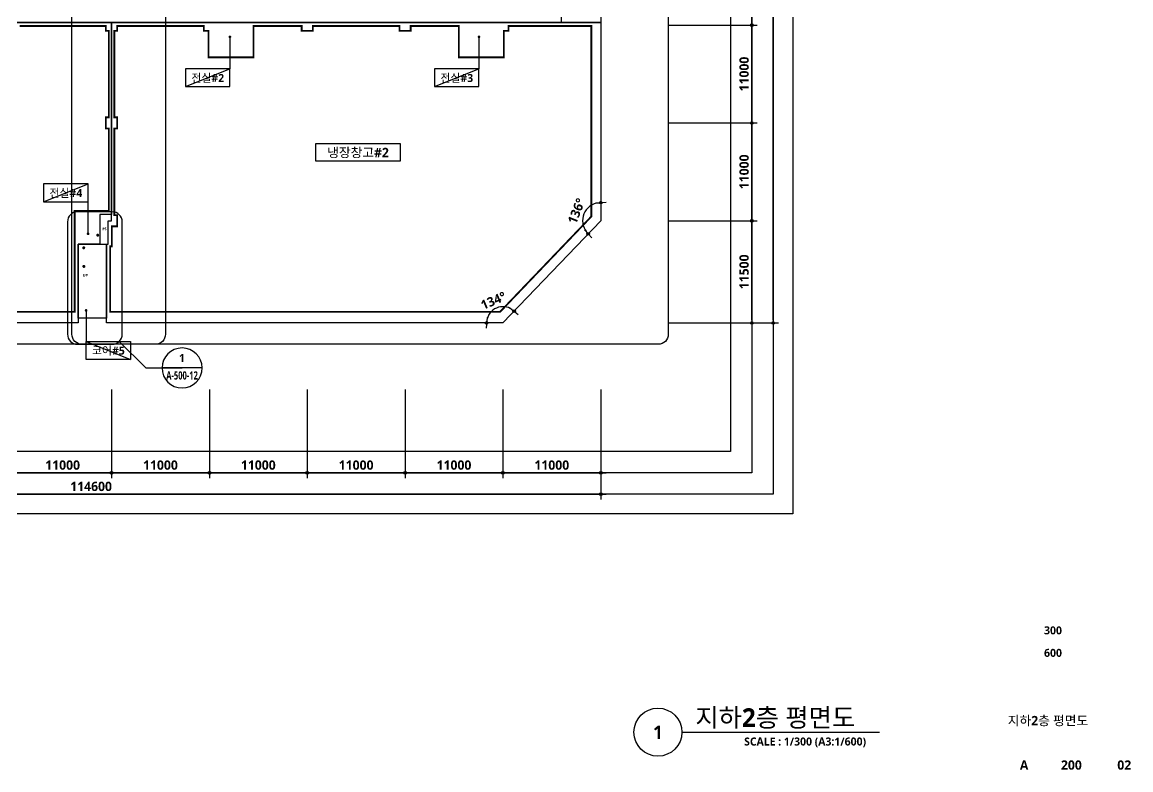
# Model space of a CAD drawing. Header units: millimetres. Extents: x 262941 to 188694772, y -170559 to 426415924.
# Drawn here: x 369335 to 493984, y 7641 to 91756 of the extents above; entities that cross this region are included whole.
import ezdxf
from ezdxf.enums import TextEntityAlignment as Align

# ---------------------------------------------------------------- set-up
doc = ezdxf.new("R2010")
doc.units = ezdxf.units.MM
doc.header["$LTSCALE"] = 400
doc.header["$MEASUREMENT"] = 0
doc.header["$PDSIZE"] = -10
doc.layers.get('0').update_dxf_attribs({"linetype": 'CONTINUOUS'})
doc.layers.get('Defpoints').update_dxf_attribs({"color": 153, "linetype": 'CONTINUOUS'})
for name, color, linetype in [('A-ANNO-GRA1', 7, 'CONTINUOUS'), ('A-ANNO-TEXT1', 7, 'CONTINUOUS'), ('A-ANNO-TEXT2', 3, 'CONTINUOUS'), ('A-ANNO-TITL', 7, 'CONTINUOUS'), ('A-FLOR-MARK-ARCH', 1, 'CONTINUOUS'), ('A-ST-AXIS-DIM', 7, 'CONTINUOUS'), ('AA-MKXS', 3, 'CONTINUOUS'), ('AA-MKXX', 3, 'CONTINUOUS'), ('AA-XXXX-TXT1', 2, 'CONTINUOUS'), ('heb', 240, 'CONTINUOUS')]:
    doc.layers.add(name, color=color, linetype=linetype)
doc.layers.add('Defpoint', color=161, linetype='CONTINUOUS', plot=False)
doc.layers.add('면적', color=210, linetype='CONTINUOUS', plot=False)
doc.styles.add('2020음성 1차', font='')
doc.styles.add('SAMOO', font='romans.shx', dxfattribs={"bigfont": 'whgtxt.shx'})
doc.styles.add('SH_대대리576', font='')
doc.styles.add('SH_진천_나눔', font='')
doc.styles.get('2020음성 1차').set_extended_font_data('NanumGothic', bold=True)
doc.styles.get('SH_대대리576').set_extended_font_data('NanumGothic', bold=True)
doc.styles.get('SH_진천_나눔').set_extended_font_data('NanumGothic', bold=True)
doc.dimstyles.new('SHP 600', dxfattribs={"dimscale": 300, "dimtxt": 3.5, "dimasz": 1, "dimexe": 2, "dimexo": 2, "dimgap": 1, "dimtad": 1, "dimdec": 0, "dimzin": 0, "dimdsep": 46, "dimtxsty": 'SH_대대리576', "dimblk": 'DIMDOT', "dimcen": 0.09, "dimclrt": 3, "dimadec": 0, "dimazin": 1, "dimtfac": 1, "dimtdec": 0, "dimtix": 1, "dimtmove": 2, "dimatfit": 0, "dimldrblk": 'DIMDOT', "dimfxl": 1, "dimtolj": 1, "dimtzin": 0, "dimarcsym": 0})

# ---------------------------------------------------------------- blocks, each defined once
blk = doc.blocks.new('DIMDOT')
at = {"color": 0}
blk.add_line((-2, 0), (2, 0), dxfattribs=at)
for radius in [0.5, 0.25]:
    blk.add_circle((0, 0), radius, dxfattribs=at)
blk = doc.blocks.new('*D89')
at = {"layer": 'A-ST-AXIS-DIM', "color": 0, "lineweight": -2, "transparency": 16777216}
for p, q in [((441982, 102416), (451982, 102416)), ((451382, 91716), (451382, 102116)), ((441982, 91416), (451982, 91416))]:
    blk.add_line(p, q, dxfattribs=at)
at = {"layer": 'Defpoints', "color": 0, "transparency": 16777216}
for p in [(441382, 102416), (451382, 102416), (441382, 91416)]:
    blk.add_point(p, dxfattribs=at)
at = {"layer": 'A-ST-AXIS-DIM', "color": 0, "linetype": 'ByBlock', "lineweight": -2, "transparency": 16777216, "xscale": 300, "yscale": 300, "zscale": 300}
for p, rotation in [((451382, 102416), 90), ((451382, 91416), 270)]:
    blk.add_blockref('DIMDOT', p, dxfattribs=dict(at, rotation=rotation))
at = {"layer": 'A-ST-AXIS-DIM', "color": 3, "transparency": 16777216, "insert": (450506, 96916), "char_height": 1050, "attachment_point": 5, "rotation": 90, "style": 'SH_대대리576'}
blk.add_mtext('\\A1;11000', dxfattribs=at)
blk = doc.blocks.new('*D90')
at = {"layer": 'A-ST-AXIS-DIM', "color": 0, "lineweight": -2, "transparency": 16777216}
for p, q in [((441982, 91416), (451982, 91416)), ((451382, 80716), (451382, 91116)), ((441982, 80416), (451982, 80416))]:
    blk.add_line(p, q, dxfattribs=at)
at = {"layer": 'Defpoints', "color": 0, "transparency": 16777216}
for p in [(441382, 91416), (451382, 91416), (441382, 80416)]:
    blk.add_point(p, dxfattribs=at)
at = {"layer": 'A-ST-AXIS-DIM', "color": 0, "linetype": 'ByBlock', "lineweight": -2, "transparency": 16777216, "xscale": 300, "yscale": 300, "zscale": 300}
for p, rotation in [((451382, 91416), 90), ((451382, 80416), 270)]:
    blk.add_blockref('DIMDOT', p, dxfattribs=dict(at, rotation=rotation))
at = {"layer": 'A-ST-AXIS-DIM', "color": 3, "transparency": 16777216, "insert": (450506, 85916), "char_height": 1050, "attachment_point": 5, "rotation": 90, "style": 'SH_대대리576'}
blk.add_mtext('\\A1;11000', dxfattribs=at)
blk = doc.blocks.new('*D91')
at = {"layer": 'A-ST-AXIS-DIM', "color": 0, "lineweight": -2, "transparency": 16777216}
for p, q in [((441982, 80416), (451982, 80416)), ((451382, 69716), (451382, 80116)), ((441982, 69416), (451982, 69416))]:
    blk.add_line(p, q, dxfattribs=at)
at = {"layer": 'Defpoints', "color": 0, "transparency": 16777216}
for p in [(441382, 80416), (451382, 80416), (441382, 69416)]:
    blk.add_point(p, dxfattribs=at)
at = {"layer": 'A-ST-AXIS-DIM', "color": 0, "linetype": 'ByBlock', "lineweight": -2, "transparency": 16777216, "xscale": 300, "yscale": 300, "zscale": 300}
for p, rotation in [((451382, 80416), 90), ((451382, 69416), 270)]:
    blk.add_blockref('DIMDOT', p, dxfattribs=dict(at, rotation=rotation))
at = {"layer": 'A-ST-AXIS-DIM', "color": 3, "transparency": 16777216, "insert": (450506, 74916), "char_height": 1050, "attachment_point": 5, "rotation": 90, "style": 'SH_대대리576'}
blk.add_mtext('\\A1;11000', dxfattribs=at)
blk = doc.blocks.new('*D92')
at = {"layer": 'A-ST-AXIS-DIM', "color": 0, "lineweight": -2, "transparency": 16777216}
for p, q in [((441982, 69416), (451982, 69416)), ((451382, 58216), (451382, 69116)), ((441982, 57916), (451982, 57916))]:
    blk.add_line(p, q, dxfattribs=at)
at = {"layer": 'Defpoints', "color": 0, "transparency": 16777216}
for p in [(441382, 69416), (451382, 69416), (441382, 57916)]:
    blk.add_point(p, dxfattribs=at)
at = {"layer": 'A-ST-AXIS-DIM', "color": 0, "linetype": 'ByBlock', "lineweight": -2, "transparency": 16777216, "xscale": 300, "yscale": 300, "zscale": 300}
for p, rotation in [((451382, 69416), 90), ((451382, 57916), 270)]:
    blk.add_blockref('DIMDOT', p, dxfattribs=dict(at, rotation=rotation))
at = {"layer": 'A-ST-AXIS-DIM', "color": 3, "transparency": 16777216, "insert": (450505, 63666), "char_height": 1050, "attachment_point": 5, "rotation": 90, "style": 'SH_대대리576'}
blk.add_mtext('\\A1;11500', dxfattribs=at)
blk = doc.blocks.new('*D93')
at = {"layer": 'A-ST-AXIS-DIM', "color": 0, "lineweight": -2, "transparency": 16777216}
for p, q in [((441982, 142716), (454382, 142716)), ((453782, 58216), (453782, 142416)), ((441982, 57916), (454382, 57916))]:
    blk.add_line(p, q, dxfattribs=at)
at = {"layer": 'Defpoints', "color": 0, "transparency": 16777216}
for p in [(441382, 142716), (453782, 142716), (441382, 57916)]:
    blk.add_point(p, dxfattribs=at)
at = {"layer": 'A-ST-AXIS-DIM', "color": 0, "linetype": 'ByBlock', "lineweight": -2, "transparency": 16777216, "xscale": 300, "yscale": 300, "zscale": 300}
for p, rotation in [((453782, 142716), 90), ((453782, 57916), 270)]:
    blk.add_blockref('DIMDOT', p, dxfattribs=dict(at, rotation=rotation))
at = {"layer": 'A-ST-AXIS-DIM', "color": 3, "transparency": 16777216, "insert": (452902, 100316), "char_height": 1050, "attachment_point": 5, "rotation": 90, "style": 'SH_대대리576'}
blk.add_mtext('\\A1;84800', dxfattribs=at)
blk = doc.blocks.new('*D98')
at = {"layer": 'A-ST-AXIS-DIM', "color": 0, "lineweight": -2, "transparency": 16777216}
for p, q in [((368382, 50445), (368382, 40445)), ((379382, 50445), (379382, 40445)), ((368682, 41045), (379082, 41045))]:
    blk.add_line(p, q, dxfattribs=at)
at = {"layer": 'Defpoints', "color": 0, "transparency": 16777216}
for p in [(368382, 51045), (379382, 51045), (379382, 41045)]:
    blk.add_point(p, dxfattribs=at)
at = {"layer": 'A-ST-AXIS-DIM', "color": 0, "linetype": 'ByBlock', "lineweight": -2, "transparency": 16777216, "xscale": 300, "yscale": 300, "zscale": 300, "rotation": 180}
blk.add_blockref('DIMDOT', (368382, 41045), dxfattribs=at)
at = {"layer": 'A-ST-AXIS-DIM', "color": 0, "linetype": 'ByBlock', "lineweight": -2, "transparency": 16777216, "xscale": 300, "yscale": 300, "zscale": 300}
blk.add_blockref('DIMDOT', (379382, 41045), dxfattribs=at)
at = {"layer": 'A-ST-AXIS-DIM', "color": 3, "transparency": 16777216, "insert": (373882, 41921), "char_height": 1050, "attachment_point": 5, "style": 'SH_대대리576'}
blk.add_mtext('\\A1;11000', dxfattribs=at)
blk = doc.blocks.new('*D99')
at = {"layer": 'A-ST-AXIS-DIM', "color": 0, "lineweight": -2, "transparency": 16777216}
for p, q in [((379382, 50445), (379382, 40445)), ((390382, 50445), (390382, 40445)), ((379682, 41045), (390082, 41045))]:
    blk.add_line(p, q, dxfattribs=at)
at = {"layer": 'Defpoints', "color": 0, "transparency": 16777216}
for p in [(379382, 51045), (390382, 51045), (390382, 41045)]:
    blk.add_point(p, dxfattribs=at)
at = {"layer": 'A-ST-AXIS-DIM', "color": 0, "linetype": 'ByBlock', "lineweight": -2, "transparency": 16777216, "xscale": 300, "yscale": 300, "zscale": 300, "rotation": 180}
blk.add_blockref('DIMDOT', (379382, 41045), dxfattribs=at)
at = {"layer": 'A-ST-AXIS-DIM', "color": 0, "linetype": 'ByBlock', "lineweight": -2, "transparency": 16777216, "xscale": 300, "yscale": 300, "zscale": 300}
blk.add_blockref('DIMDOT', (390382, 41045), dxfattribs=at)
at = {"layer": 'A-ST-AXIS-DIM', "color": 3, "transparency": 16777216, "insert": (384882, 41921), "char_height": 1050, "attachment_point": 5, "style": 'SH_대대리576'}
blk.add_mtext('\\A1;11000', dxfattribs=at)
blk = doc.blocks.new('*D100')
at = {"layer": 'A-ST-AXIS-DIM', "color": 0, "lineweight": -2, "transparency": 16777216}
for p, q in [((390382, 50445), (390382, 40445)), ((401382, 50445), (401382, 40445)), ((390682, 41045), (401082, 41045))]:
    blk.add_line(p, q, dxfattribs=at)
at = {"layer": 'Defpoints', "color": 0, "transparency": 16777216}
for p in [(390382, 51045), (401382, 51045), (401382, 41045)]:
    blk.add_point(p, dxfattribs=at)
at = {"layer": 'A-ST-AXIS-DIM', "color": 0, "linetype": 'ByBlock', "lineweight": -2, "transparency": 16777216, "xscale": 300, "yscale": 300, "zscale": 300, "rotation": 180}
blk.add_blockref('DIMDOT', (390382, 41045), dxfattribs=at)
at = {"layer": 'A-ST-AXIS-DIM', "color": 0, "linetype": 'ByBlock', "lineweight": -2, "transparency": 16777216, "xscale": 300, "yscale": 300, "zscale": 300}
blk.add_blockref('DIMDOT', (401382, 41045), dxfattribs=at)
at = {"layer": 'A-ST-AXIS-DIM', "color": 3, "transparency": 16777216, "insert": (395882, 41921), "char_height": 1050, "attachment_point": 5, "style": 'SH_대대리576'}
blk.add_mtext('\\A1;11000', dxfattribs=at)
blk = doc.blocks.new('*D101')
at = {"layer": 'A-ST-AXIS-DIM', "color": 0, "lineweight": -2, "transparency": 16777216}
for p, q in [((401382, 50445), (401382, 40445)), ((412382, 50445), (412382, 40445)), ((401682, 41045), (412082, 41045))]:
    blk.add_line(p, q, dxfattribs=at)
at = {"layer": 'Defpoints', "color": 0, "transparency": 16777216}
for p in [(401382, 51045), (412382, 51045), (412382, 41045)]:
    blk.add_point(p, dxfattribs=at)
at = {"layer": 'A-ST-AXIS-DIM', "color": 0, "linetype": 'ByBlock', "lineweight": -2, "transparency": 16777216, "xscale": 300, "yscale": 300, "zscale": 300, "rotation": 180}
blk.add_blockref('DIMDOT', (401382, 41045), dxfattribs=at)
at = {"layer": 'A-ST-AXIS-DIM', "color": 0, "linetype": 'ByBlock', "lineweight": -2, "transparency": 16777216, "xscale": 300, "yscale": 300, "zscale": 300}
blk.add_blockref('DIMDOT', (412382, 41045), dxfattribs=at)
at = {"layer": 'A-ST-AXIS-DIM', "color": 3, "transparency": 16777216, "insert": (406882, 41921), "char_height": 1050, "attachment_point": 5, "style": 'SH_대대리576'}
blk.add_mtext('\\A1;11000', dxfattribs=at)
blk = doc.blocks.new('*D102')
at = {"layer": 'A-ST-AXIS-DIM', "color": 0, "lineweight": -2, "transparency": 16777216}
for p, q in [((412382, 50445), (412382, 40445)), ((423382, 50445), (423382, 40445)), ((412682, 41045), (423082, 41045))]:
    blk.add_line(p, q, dxfattribs=at)
at = {"layer": 'Defpoints', "color": 0, "transparency": 16777216}
for p in [(412382, 51045), (423382, 51045), (423382, 41045)]:
    blk.add_point(p, dxfattribs=at)
at = {"layer": 'A-ST-AXIS-DIM', "color": 0, "linetype": 'ByBlock', "lineweight": -2, "transparency": 16777216, "xscale": 300, "yscale": 300, "zscale": 300, "rotation": 180}
blk.add_blockref('DIMDOT', (412382, 41045), dxfattribs=at)
at = {"layer": 'A-ST-AXIS-DIM', "color": 0, "linetype": 'ByBlock', "lineweight": -2, "transparency": 16777216, "xscale": 300, "yscale": 300, "zscale": 300}
blk.add_blockref('DIMDOT', (423382, 41045), dxfattribs=at)
at = {"layer": 'A-ST-AXIS-DIM', "color": 3, "transparency": 16777216, "insert": (417882, 41921), "char_height": 1050, "attachment_point": 5, "style": 'SH_대대리576'}
blk.add_mtext('\\A1;11000', dxfattribs=at)
blk = doc.blocks.new('*D103')
at = {"layer": 'A-ST-AXIS-DIM', "color": 0, "lineweight": -2, "transparency": 16777216}
for p, q in [((423382, 50445), (423382, 40445)), ((434382, 50445), (434382, 40445)), ((423682, 41045), (434082, 41045))]:
    blk.add_line(p, q, dxfattribs=at)
at = {"layer": 'Defpoints', "color": 0, "transparency": 16777216}
for p in [(423382, 51045), (434382, 51045), (434382, 41045)]:
    blk.add_point(p, dxfattribs=at)
at = {"layer": 'A-ST-AXIS-DIM', "color": 0, "linetype": 'ByBlock', "lineweight": -2, "transparency": 16777216, "xscale": 300, "yscale": 300, "zscale": 300, "rotation": 180}
blk.add_blockref('DIMDOT', (423382, 41045), dxfattribs=at)
at = {"layer": 'A-ST-AXIS-DIM', "color": 0, "linetype": 'ByBlock', "lineweight": -2, "transparency": 16777216, "xscale": 300, "yscale": 300, "zscale": 300}
blk.add_blockref('DIMDOT', (434382, 41045), dxfattribs=at)
at = {"layer": 'A-ST-AXIS-DIM', "color": 3, "transparency": 16777216, "insert": (428882, 41921), "char_height": 1050, "attachment_point": 5, "style": 'SH_대대리576'}
blk.add_mtext('\\A1;11000', dxfattribs=at)
blk = doc.blocks.new('*D104')
at = {"layer": 'A-ST-AXIS-DIM', "color": 0, "lineweight": -2, "transparency": 16777216}
blk.add_arc((423382, 57916), 1829, 55.67995, 170.59308, dxfattribs=at)
at = {"layer": 'Defpoints', "color": 0, "transparency": 16777216}
for p in [(434382, 69416), (423355, 59745), (412382, 57916), (423382, 57916), (423382, 57916)]:
    blk.add_point(p, dxfattribs=at)
at = {"layer": 'A-ST-AXIS-DIM', "color": 0, "linetype": 'ByBlock', "lineweight": -2, "transparency": 16777216, "xscale": 300, "yscale": 300, "zscale": 300}
for p, rotation in [((424646, 59238), 320.9764875871198), ((421553, 57916), 265.2965424328981)]:
    blk.add_blockref('DIMDOT', p, dxfattribs=dict(at, rotation=rotation))
at = {"layer": 'A-ST-AXIS-DIM', "color": 3, "transparency": 16777216, "insert": (422310, 60424), "char_height": 1050, "attachment_point": 5, "rotation": 23.13652, "style": 'SH_대대리576'}
blk.add_mtext('\\A1;134%%d', dxfattribs=at)
blk = doc.blocks.new('*D105')
at = {"layer": 'A-ST-AXIS-DIM', "color": 0, "lineweight": -2, "transparency": 16777216}
blk.add_arc((434382, 69416), 2037, 98.44788, 217.82515, dxfattribs=at)
at = {"layer": 'Defpoints', "color": 0, "transparency": 16777216}
for p in [(434382, 91716), (432931, 70846), (434382, 69416), (434382, 69416), (423382, 57916)]:
    blk.add_point(p, dxfattribs=at)
at = {"layer": 'A-ST-AXIS-DIM', "color": 0, "linetype": 'ByBlock', "lineweight": -2, "transparency": 16777216, "xscale": 300, "yscale": 300, "zscale": 300}
for p, rotation in [((434382, 71453), 4.223939572343841), ((432974, 67945), 312.0490904476741)]:
    blk.add_blockref('DIMDOT', p, dxfattribs=dict(at, rotation=rotation))
at = {"layer": 'A-ST-AXIS-DIM', "color": 3, "transparency": 16777216, "insert": (431658, 70509), "char_height": 1050, "attachment_point": 5, "rotation": 68.13652, "style": 'SH_대대리576'}
blk.add_mtext('\\A1;136%%d', dxfattribs=at)
blk = doc.blocks.new('*D106')
at = {"layer": 'A-ST-AXIS-DIM', "color": 0, "lineweight": -2, "transparency": 16777216}
for p, q in [((319782, 50445), (319782, 38045)), ((434382, 50445), (434382, 38045)), ((320082, 38645), (434082, 38645))]:
    blk.add_line(p, q, dxfattribs=at)
at = {"layer": 'Defpoints', "color": 0, "transparency": 16777216}
for p in [(319782, 51045), (434382, 51045), (434382, 38645)]:
    blk.add_point(p, dxfattribs=at)
at = {"layer": 'A-ST-AXIS-DIM', "color": 0, "linetype": 'ByBlock', "lineweight": -2, "transparency": 16777216, "xscale": 300, "yscale": 300, "zscale": 300, "rotation": 180}
blk.add_blockref('DIMDOT', (319782, 38645), dxfattribs=at)
at = {"layer": 'A-ST-AXIS-DIM', "color": 0, "linetype": 'ByBlock', "lineweight": -2, "transparency": 16777216, "xscale": 300, "yscale": 300, "zscale": 300}
blk.add_blockref('DIMDOT', (434382, 38645), dxfattribs=at)
at = {"layer": 'A-ST-AXIS-DIM', "color": 3, "transparency": 16777216, "insert": (377082, 39524), "char_height": 1050, "attachment_point": 5, "style": 'SH_대대리576'}
blk.add_mtext('\\A1;114600', dxfattribs=at)
blk = doc.blocks.new('*U170')
at = {"layer": 'A-ANNO-TITL'}
blk.add_line((0, 0), (3700, 0), dxfattribs=at)
blk.add_circle((-450, 0), 450, dxfattribs=at)
at = {"layer": 'AA-XXXX-TXT1', "style": 'SH_대대리576'}
blk.add_attdef('DWG.TITLE', (250, 100), '', height=350, dxfattribs=at)
at = {"layer": 'AA-XXXX-TXT1', "color": 7, "style": 'SH_대대리576'}
blk.add_attdef('NO1', text='', height=300, dxfattribs=at).set_placement((-450, 0), align=Align.MIDDLE)
at = {"layer": 'AA-XXXX-TXT1', "style": 'SH_대대리576'}
blk.add_attdef('SCALE', text='', height=150, dxfattribs=at).set_placement((3450, -100), align=Align.TOP_RIGHT)
blk = doc.blocks.new('*U168')
at = {"layer": 'AA-MKXS', "color": 3, "linetype": 'Continuous', "ltscale": 5}
blk.add_line((-5.999976, 0), (5.999976, 0), dxfattribs=at)
blk.add_circle((0, 0), 5.999976, dxfattribs=at)
at = {"layer": 'AA-MKXS', "style": 'SAMOO', "width": 0.85}
blk.add_attdef('ViewNUM', text='', height=2.5, dxfattribs=at).set_placement((0, 1), align=Align.BOTTOM_CENTER)
blk.add_attdef('SheetNUM', text='', height=2.5, dxfattribs=at).set_placement((0, -1), align=Align.TOP_CENTER)
blk = doc.blocks.new('G$C67953E58')
at = {"layer": '면적'}
for points in [[(95200, 72300), (54600, 72300), (54600, 84800), (48600, 84800), (0, 84800), (0, 46000), (1300, 46000), (1800, 46000), (13000, 46000), (13000, 40100), (15100, 40100), (15100, 48150), (16150, 48150), (16150, 50250), (16150, 56700), (19350, 56700), (19350, 56700), (19350, 57000), (55850, 57000), (55850, 56700), (55850, 56700), (59100, 56700), (59100, 57000), (95200, 57000)], [(16150, 56700), (19350, 56700), (19350, 50250), (16150, 50250)], [(19350, 56700), (19350, 51920), (22000, 51920), (22000, 45000), (53200, 45000), (53200, 51920), (55850, 51920), (55850, 56700), (55850, 56700), (55850, 57000), (19350, 57000), (19350, 56700)], [(55850, 56700), (59050, 56700), (59050, 50250), (55850, 50250)], [(59100, 57000), (59100, 56700), (59050, 56700), (59050, 48025), (60100, 48025), (60100, 45000), (108200, 45000), (108200, 51920), (110850, 51920), (110850, 56450), (110850, 56450), (110850, 57000)], [(110850, 56450), (114050, 56450), (114050, 50250), (110850, 50250)], [(17570, 42890), (17570, 44250), (19350, 44250), (19350, 51920), (22000, 51920), (22000, 45000), (22000, 45000), (22000, 42890), (19350, 42890), (19350, 42890)], [(53200, 45025), (55850, 45025), (55850, 51920), (53200, 51920)], [(110850, 45025), (108200, 45025), (108200, 51920), (110850, 51920)], [(19350, 48150), (16150, 48150), (16150, 50250), (19350, 50250)], [(55850, 50250), (59050, 50250), (59050, 48150), (55850, 48150)], [(110850, 50250), (114050, 50250), (114050, 48150), (110850, 48150)], [(15100, 48150), (19350, 48150), (19350, 45000), (17570, 45000), (17570, 42890), (19350, 42890), (19350, 39090), (15100, 39090)], [(55850, 48150), (55850, 45025), (60100, 45025), (60100, 48025), (59050, 48025), (59050, 48150)], [(110850, 48150), (114600, 48150), (114600, 45025), (110850, 45025)], [(0, 40100), (0, 34000), (5100, 34000), (5100, 40100), (13000, 40100), (13000, 46000), (1800, 46000), (1800, 40100)], [(17570, 45000), (19350, 45000), (19350, 44250), (17570, 44250)], [(19350, 33800), (19350, 42890), (22000, 42890), (22000, 45000), (53200, 45000), (53200, 45025), (60100, 45025), (60100, 45000), (108200, 45000), (108200, 45025), (114600, 45025), (114600, 33800)], [(110200, 45025), (114600, 45025), (114600, 33800), (110200, 33800)], [(5100, 40100), (15100, 40100), (15100, 37200), (5100, 37200)], [(15100, 39090), (19350, 39090), (19350, 33800), (15100, 33800)], [(0, 34000), (0, 21700), (5100, 21700), (5100, 20400), (7300, 20400), (7300, 37200), (5100, 37200), (5100, 34000), (0, 34000)], [(7700, 17200), (7700, 20200), (7300, 20200), (7300, 37200), (15100, 37200), (15100, 17200)], [(15100, 33800), (59600, 33800), (59600, 12200), (58300, 12200), (58300, 8850), (55850, 8850), (55850, 0), (19350, 0), (19350, 10950), (15600, 10950), (15600, 11500), (15100, 11500)], [(59600, 33800), (114600, 33800), (114600, 11500), (103600, 0), (59050, 0), (59050, 8850), (59225, 8850), (59225, 11500), (59600, 11500)], [(7700, 17200), (15100, 17200), (15100, 11600), (7700, 11600), (7700, 17200)], [(58300, 8850), (59225, 8850), (59225, 11500), (59600, 11500), (59600, 12200), (58300, 12200)], [(18400, 10950), (16150, 10950), (16150, 550), (19350, 550), (19350, 6750), (18400, 6750)], [(59050, 550), (55850, 550), (55850, 8850), (59050, 8850)]]:
    blk.add_lwpolyline(points, close=True, dxfattribs=at)
blk.add_lwpolyline([(54600, 72300), (15600, 72300), (15600, 57000), (16150, 57000), (16150, 56700)], dxfattribs=at)

msp = doc.modelspace()

# ---------------------------------------------------------------- linework, layer by layer
at = {"layer": 'A-ANNO-GRA1', "const_width": 150}
for points in [[(392694, 90179.1, -1), (392694, 90029.1, -1)], [(420697.2, 90179.1, -1), (420697.2, 90029.1, -1)], [(376745.1, 67877.9, 1), (376745.1, 68027.9, 1)], [(376451.5, 59330.5, 1), (376601.5, 59330.5, 1)]]:
    msp.add_lwpolyline(points, format="xyb", close=True, dxfattribs=at)
at = {"layer": 'A-ANNO-GRA1'}
for points in [[(392694, 90104.1), (392694, 86501.1)], [(420697.2, 90104.1), (420697.2, 86501.1)], [(376745.1, 67952.9), (376745.1, 71555.9)], [(376526.5, 59330.5), (376526.5, 55823.3)]]:
    msp.add_lwpolyline(points, dxfattribs=at)
for points in [[(392694, 86501.1), (387694, 86501.1), (387694, 84501.1), (392694, 84501.1)], [(420697.2, 86501.1), (415697.2, 86501.1), (415697.2, 84501.1), (420697.2, 84501.1)], [(402348.8, 78107.1), (411848.8, 78107.1), (411848.8, 76107.1), (402348.8, 76107.1)], [(376745.1, 73555.9), (371745.1, 73555.9), (371745.1, 71555.9), (376745.1, 71555.9)], [(381526.5, 53823.3), (376526.5, 53823.3), (376526.5, 55823.3), (381526.5, 55823.3)]]:
    msp.add_lwpolyline(points, close=True, dxfattribs=at)
at = {"layer": 'A-FLOR-MARK-ARCH', "const_width": 168.8}
for points in [[(377740.4, 67786.7, 1), (377909.2, 67786.7, 1)], [(376168.5, 66370.9, 1), (376337.3, 66370.9, 1)], [(376189.3, 64279.2, 1), (376358.1, 64279.2, 1)]]:
    msp.add_lwpolyline(points, format="xyb", close=True, dxfattribs=at)
at = {"layer": 'AA-MKXX'}
for points in [[(384316.8, 145116.3, -0.41421356), (385441.8, 143991.3), (385441.8, 56641.3, -0.41421356), (384316.8, 55516.3), (318506.8, 55516.3, -0.41421356), (317381.8, 56641.3), (317381.8, 143991.3, -0.41421356), (318506.8, 145116.3)], [(440856.8, 145116.3, -0.41421356), (441981.8, 143991.3), (441981.8, 56641.3, -0.41421356), (440856.8, 55516.3), (376056.8, 55516.3, -0.41421356), (374931.8, 56641.3), (374931.8, 143991.3, -0.41421356), (376056.8, 145116.3)], [(379456.8, 55516.3, 0.41421356), (380581.8, 56641.3), (380581.8, 69291.3, 0.41421356), (379456.8, 70416.3), (375556.8, 70416.3, 0.41421356), (374431.8, 69291.3), (374431.8, 56641.3, 0.41421356), (375556.8, 55516.3)]]:
    msp.add_lwpolyline(points, format="xyb", close=True, dxfattribs=at)
at = {"layer": 'AA-MKXX', "lineweight": -2}
msp.add_lwpolyline([(380252.3, 55845.8), (383245.3, 52852.9), (387313.5, 52852.9)], dxfattribs=at)
at = {"layer": 'Defpoint'}
for p, q in [((387694, 84501.1), (392694, 86501.1)), ((415697.2, 84501.1), (420697.2, 86501.1)), ((371745.1, 71555.9), (376745.1, 73555.9)), ((376526.5, 55823.3), (381526.5, 53823.3))]:
    msp.add_line(p, q, dxfattribs=at)
for points in [[(455981.8, 36444.9), (284781.8, 36444.9), (284781.8, 165016.3), (455981.8, 165016.3)], [(453781.8, 38644.9), (286981.8, 38644.9), (286981.8, 162816.3), (453781.8, 162816.3)], [(451381.8, 41044.9), (289381.8, 41044.9), (289381.8, 160416.3), (451381.8, 160416.3)], [(448981.8, 43444.9), (291781.8, 43444.9), (291781.8, 158016.3), (448981.8, 158016.3)]]:
    msp.add_lwpolyline(points, close=True, dxfattribs=at)
at = {"layer": 'heb', "const_width": 200, "elevation": 103000}
msp.add_lwpolyline([(339531.8, 59166.3), (375231.8, 59166.3), (375231.8, 70516.3), (379069.3, 70516.3), (379069.3, 79787.3), (378752.8, 79787.3), (378752.8, 81045.3), (379069.3, 81045.3), (379069.3, 90787.3), (378752.8, 90787.3), (378752.8, 91320.3), (369035.8, 91320.3)], dxfattribs=at)
msp.add_lwpolyline([(380010.8, 91320.3), (380010.8, 90787.3), (379694.3, 90787.3), (379694.3, 81045.3), (380010.8, 81045.3), (380010.8, 79787.3), (379694.3, 79787.3), (379694.3, 70045.3), (380010.8, 70045.3), (380010.8, 68787.3), (379427.8, 68787.3), (379427.8, 66541.3), (379231.8, 66541.3), (379231.8, 59166.3), (423069.1, 59166.3), (433331.8, 69895.5), (433331.8, 91320.3), (424010.8, 91320.3), (424010.8, 90787.3), (423477.8, 90787.3), (423477.8, 87795.3), (418427.8, 87795.3), (418427.8, 91320.3), (413010.8, 91320.3), (413010.8, 90787.3), (411752.8, 90787.3), (411752.8, 91320.3), (402010.8, 91320.3), (402010.8, 90787.3), (400752.8, 90787.3), (400752.8, 91320.3), (395335.8, 91320.3), (395335.8, 87795.3), (390285.8, 87795.3), (390285.8, 90787.3), (389752.8, 90787.3), (389752.8, 91320.3)], close=True, dxfattribs=at)

# ---------------------------------------------------------------- block references
msp.add_blockref('G$C67953E58', (319781.8, 57916.3))
ref = msp.add_blockref('*U168', (387313.5, 52852.9), dxfattribs=dict(xscale=-375.0015000059622, yscale=375.0015000059622, zscale=375.0015000059622))
ref.add_attrib('SheetNUM', 'A-500-12', dxfattribs={"layer": 'AA-MKXS', "height": 930, "style": '2020음성 1차', "width": 0.7}).set_placement((387313.5, 52477.9), align=Align.TOP_CENTER)
ref.add_attrib('ViewNUM', '1', dxfattribs={"layer": 'AA-MKXS', "height": 930, "style": '2020음성 1차'}).set_placement((387313.5, 53227.9), align=Align.BOTTOM_CENTER)
ref = msp.add_blockref('*U170', (443518.2, 11877.9), dxfattribs=dict(xscale=6, yscale=6, zscale=6))
ref.add_attrib('SCALE', 'SCALE : 1/300 (A3:1/600)', dxfattribs={"layer": 'A-ANNO-TITL', "height": 900, "style": 'SH_대대리576'}).set_placement((464218.4, 11277.9), align=Align.TOP_RIGHT)
ref.add_attrib('DWG.TITLE', '지하2층 평면도', (445018.2, 12477.9), dxfattribs={"layer": 'A-ANNO-TITL', "height": 2087.45, "style": 'SH_대대리576'})
ref.add_attrib('NO1', '1', dxfattribs={"layer": 'A-ANNO-TITL', "color": 7, "height": 1500, "style": 'SH_대대리576'}).set_placement((440818.2, 11877.9), align=Align.MIDDLE)

# ---------------------------------------------------------------- texts
at = {"layer": 'A-ANNO-TEXT1', "style": 'SH_진천_나눔'}
for s, p in [('PS', (378581.8, 68503.8)), ('UP', (376431.8, 63266.3))]:
    msp.add_text(s, height=300, dxfattribs=at).set_placement(p, align=Align.MIDDLE)
at = {"layer": 'A-ANNO-TEXT2'}
for s, height, style, p in [('전실#2', 900, 'SH_진천_나눔', (390194, 85501.1)), ('전실#3', 900, 'SH_진천_나눔', (418197.2, 85501.1)), ('냉장창고#2', 1050, 'SH_진천_나눔', (407098.8, 77107.1)), ('전실#4', 900, 'SH_진천_나눔', (374245.1, 72555.9)), ('코어#5', 900, 'SH_대대리576', (379026.5, 54823.3))]:
    msp.add_text(s, height=height, dxfattribs=dict(at, style=style)).set_placement(p, align=Align.MIDDLE)
at = {"layer": 'A-ANNO-TITL', "style": 'SH_대대리576'}
for s, height, p in [('300', 900, (485235.5, 23333.4)), ('600', 900, (485235.5, 20800.2)), ('지하2층 평면도', 1050, (484670.3, 13191.8)), ('A', 1050, (481987.6, 8181.3)), ('200', 1050, (487300.8, 8181.3)), ('02', 1050, (493247.3, 8181.3))]:
    msp.add_text(s, height=height, dxfattribs=at).set_placement(p, align=Align.MIDDLE)

# ---------------------------------------------------------------- dimensions: what is measured, and where the dimension line sits
at = {"layer": 'A-ST-AXIS-DIM'}
for base, p1, p2, angle, picture, middle in [((453781.8, 142716.3), (441381.8, 57916.3), (441381.8, 142716.3), 270, '*D93', (452902.4, 100316.3)), ((451381.8, 102416.3), (441381.8, 91416.3), (441381.8, 102416.3), 270, '*D89', (450506.1, 96916.3)), ((451381.8, 91416.3), (441381.8, 80416.3), (441381.8, 91416.3), 270, '*D90', (450506.1, 85916.3)), ((451381.8, 80416.3), (441381.8, 69416.3), (441381.8, 80416.3), 270, '*D91', (450506.1, 74916.3)), ((451381.8, 69416.3), (441381.8, 57916.3), (441381.8, 69416.3), 270, '*D92', (450504.6, 63666.3)), ((434381.8, 38644.9), (319781.8, 51044.9), (434381.8, 51044.9), 180, '*D106', (377081.8, 39524.3)), ((379381.8, 41044.9), (368381.8, 51044.9), (379381.8, 51044.9), 180, '*D98', (373881.8, 41920.6)), ((390381.8, 41044.9), (379381.8, 51044.9), (390381.8, 51044.9), 180, '*D99', (384881.8, 41920.6)), ((401381.8, 41044.9), (390381.8, 51044.9), (401381.8, 51044.9), 180, '*D100', (395881.8, 41920.6)), ((412381.8, 41044.9), (401381.8, 51044.9), (412381.8, 51044.9), 180, '*D101', (406881.8, 41920.6)), ((423381.8, 41044.9), (412381.8, 51044.9), (423381.8, 51044.9), 180, '*D102', (417881.8, 41920.6)), ((434381.8, 41044.9), (423381.8, 51044.9), (434381.8, 51044.9), 180, '*D103', (428881.8, 41920.6))]:
    dim = msp.add_linear_dim(base=base, p1=p1, p2=p2, angle=angle, dimstyle='SHP 600', dxfattribs=at)
    dim.commit()
    dim.dimension.update_dxf_attribs({"geometry": picture, "text_midpoint": middle})
for base, line1, line2, picture, middle in [((432931.2, 70845.7), ((434381.8, 69416.3), (434381.8, 91716.3)), ((423381.8, 57916.3, 103000), (434381.8, 69416.3)), '*D105', (431658.3, 70509.2)), ((423354.7, 59745.4), ((423381.8, 57916.3), (434381.8, 69416.3)), ((412381.8, 57916.3, 103000), (423381.8, 57916.3)), '*D104', (422310.2, 60424.4))]:
    dim = msp.add_angular_dim_2l(base=base, line1=line1, line2=line2, dimstyle='SHP 600', dxfattribs=at)
    dim.commit()
    dim.dimension.update_dxf_attribs({"geometry": picture, "text_midpoint": middle})

doc.saveas('drawing.dxf')
